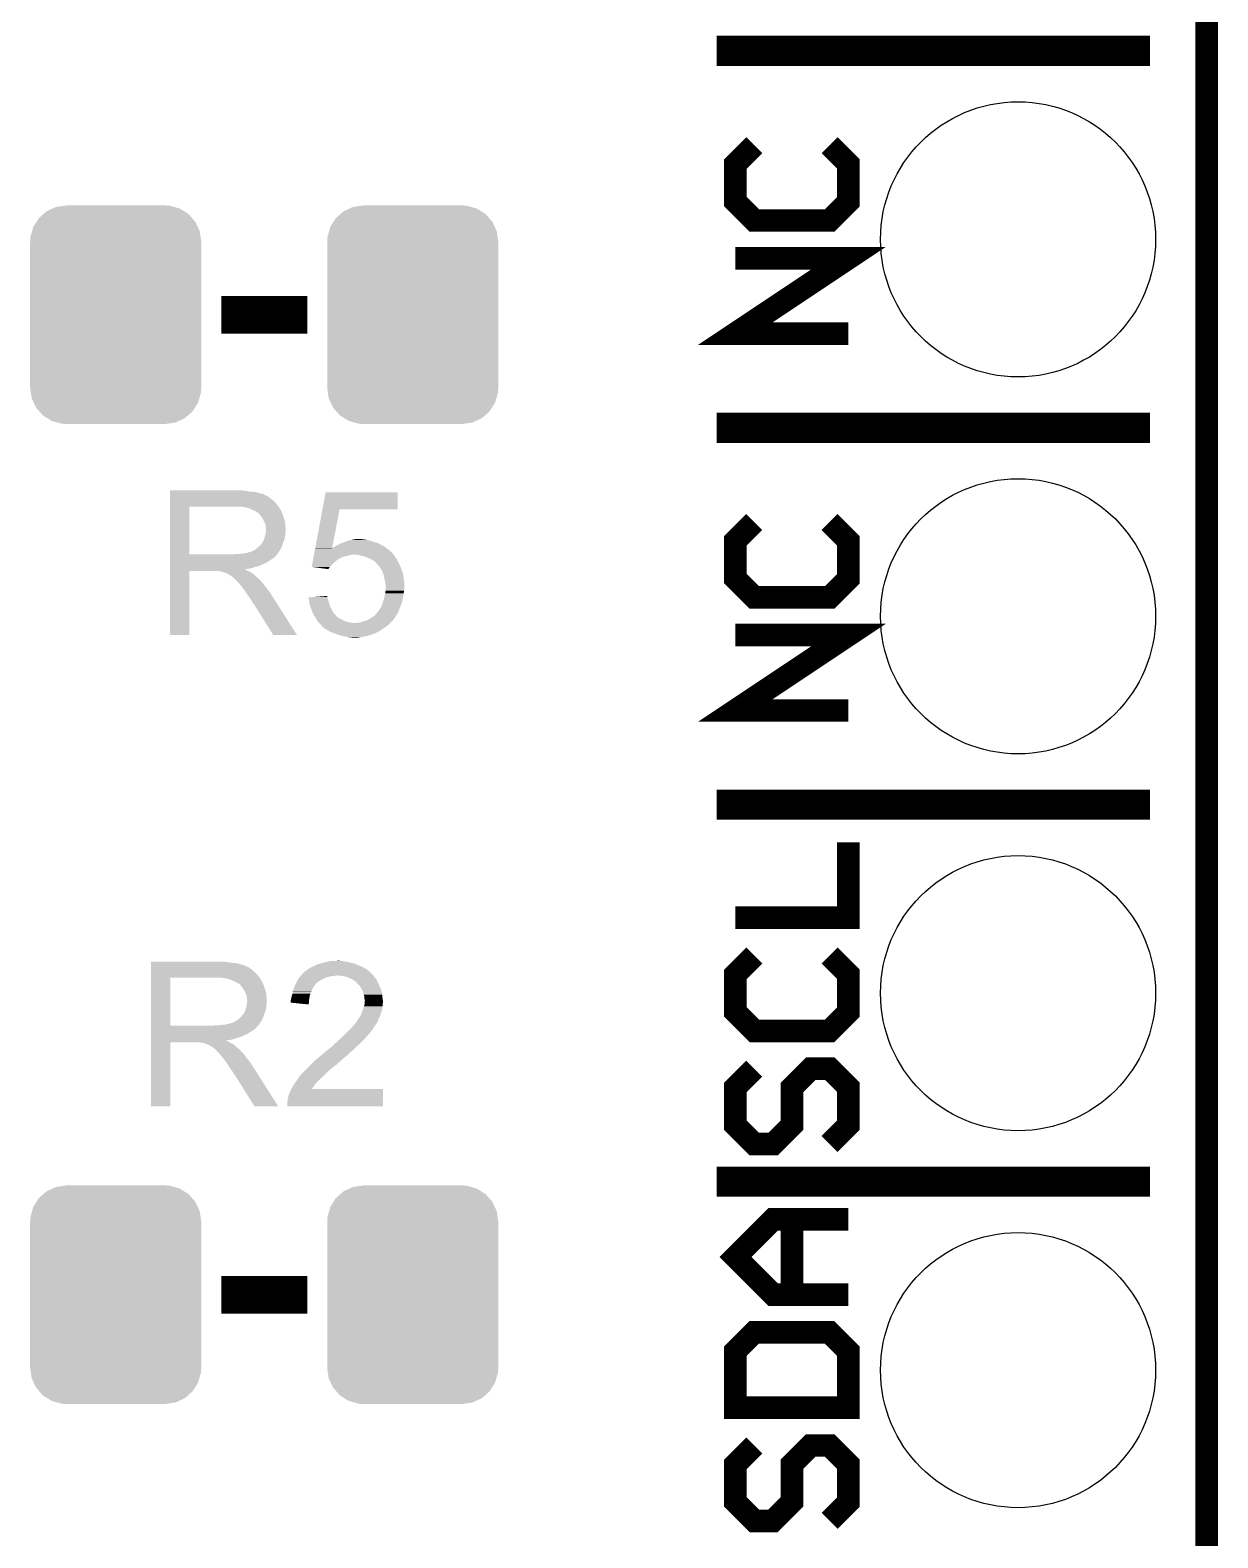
# Model space of a CAD drawing. Extents: x -0.05 to 0.95, y -0.15 to 1.54.
# Drawn here: x 0.6379 to 0.953, y 0.1555 to 0.5555 of the extents above; entities that cross this region are included whole.
import ezdxf

# ---------------------------------------------------------------- set-up
doc = ezdxf.new("R2010")
doc.units = 0
doc.layers.get('0').update_dxf_attribs({"linetype": 'CONTINUOUS'})
for name, color, linetype in [('AIR_QUALITY3_CLICK_V100_GKO', 5, 'CONTINUOUS'), ('AIR_QUALITY3_CLICK_V100_GTO', 14, 'CONTINUOUS'), ('AIR_QUALITY3_CLICK_V100_GTS', 12, 'CONTINUOUS')]:
    doc.layers.add(name, color=color, linetype=linetype)

# ---------------------------------------------------------------- blocks, each defined once
blk = doc.blocks.new('CUSTOM_51')
for points in [[(-0.01834, 0.02744), (-0.01674, 0.02818), (0.01816, 0.02744), (0.01697, 0.02818)], [(-0.01674, 0.02818), (-0.01584, 0.0286), (0.01697, 0.02818), (0.01547, 0.0286)], [(-0.01584, 0.0286), (-0.01362, 0.02892), (0.01547, 0.0286), (0.01431, 0.02892)], [(-0.01362, 0.02892), (-0.0131, 0.029), (0.01431, 0.02892), (0.0131, 0.029)], [(-0.02188, 0.02327), (-0.02103, 0.02464), (0.02178, 0.02327), (0.02114, 0.02464)], [(-0.02103, 0.02464), (-0.02042, 0.02561), (0.02114, 0.02464), (0.02029, 0.02561)], [(-0.02042, 0.02561), (-0.01917, 0.02672), (0.02029, 0.02561), (0.01931, 0.02672)], [(-0.01917, 0.02672), (-0.01834, 0.02744), (0.01931, 0.02672), (0.01816, 0.02744)], [(-0.0227, 0.0194), (-0.02262, 0.02061), (0.0227, 0.0194), (0.02252, 0.02061)], [(-0.02262, 0.02061), (-0.0222, 0.02214), (0.02252, 0.02061), (0.0223, 0.02214)], [(-0.0222, 0.02214), (-0.02188, 0.02327), (0.0223, 0.02214), (0.02178, 0.02327)], [(-0.0227, -0.0194), (-0.0227, 0.0194), (0.0227, -0.0194), (0.0227, 0.0194)], [(-0.02252, -0.02061), (-0.0227, -0.0194), (0.02262, -0.02061), (0.0227, -0.0194)], [(-0.0223, -0.02214), (-0.02252, -0.02061), (0.0222, -0.02214), (0.02262, -0.02061)], [(-0.02178, -0.02327), (-0.0223, -0.02214), (0.02188, -0.02327), (0.0222, -0.02214)], [(-0.02114, -0.02464), (-0.02178, -0.02327), (0.02103, -0.02464), (0.02188, -0.02327)], [(-0.02029, -0.02561), (-0.02114, -0.02464), (0.02042, -0.02561), (0.02103, -0.02464)], [(-0.01931, -0.02672), (-0.02029, -0.02561), (0.01917, -0.02672), (0.02042, -0.02561)], [(-0.01816, -0.02744), (-0.01931, -0.02672), (0.01834, -0.02744), (0.01917, -0.02672)], [(-0.01697, -0.02818), (-0.01816, -0.02744), (0.01674, -0.02818), (0.01834, -0.02744)], [(-0.01547, -0.0286), (-0.01697, -0.02818), (0.01584, -0.0286), (0.01674, -0.02818)], [(-0.01431, -0.02892), (-0.01547, -0.0286), (0.01362, -0.02892), (0.01584, -0.0286)], [(-0.0131, -0.029), (-0.01431, -0.02892), (0.0131, -0.029), (0.01362, -0.02892)]]:
    blk.add_solid(points)
blk = doc.blocks.new('ROUND_29')
blk.add_circle((0, 0), 0.0365)

msp = doc.modelspace()

# ---------------------------------------------------------------- linework, layer by layer
at = {"layer": 'AIR_QUALITY3_CLICK_V100_GKO', "const_width": 0.006}
msp.add_lwpolyline([(0.95, -0.05), (0.95, 1.5366), (0.95, 1.5379)], dxfattribs=at)
at = {"layer": 'AIR_QUALITY3_CLICK_V100_GTO'}
for points, const_width in [([(0.82, 0.55), (0.935, 0.55)], 0.008), ([(0.83, 0.525), (0.825, 0.52), (0.825, 0.51), (0.83, 0.505), (0.85, 0.505), (0.855, 0.51), (0.855, 0.52), (0.85, 0.525)], 0.006), ([(0.855, 0.475), (0.825, 0.475), (0.855, 0.495), (0.825, 0.495)], 0.006), ([(0.6886, 0.48), (0.7114, 0.48)], 0.01), ([(0.82, 0.45), (0.935, 0.45)], 0.008), ([(0.83, 0.425), (0.825, 0.42), (0.825, 0.41), (0.83, 0.405), (0.85, 0.405), (0.855, 0.41), (0.855, 0.42), (0.85, 0.425)], 0.006), ([(0.855, 0.375), (0.825, 0.375), (0.855, 0.395), (0.825, 0.395)], 0.006), ([(0.82, 0.35), (0.935, 0.35)], 0.008), ([(0.825, 0.32), (0.855, 0.32), (0.855, 0.34)], 0.006), ([(0.83, 0.31), (0.825, 0.305), (0.825, 0.295), (0.83, 0.29), (0.85, 0.29), (0.855, 0.295), (0.855, 0.305), (0.85, 0.31)], 0.006), ([(0.83, 0.28), (0.825, 0.275), (0.825, 0.265), (0.83, 0.26), (0.835, 0.26), (0.84, 0.265), (0.84, 0.275), (0.845, 0.28), (0.85, 0.28), (0.855, 0.275), (0.855, 0.265), (0.85, 0.26)], 0.006), ([(0.82, 0.25), (0.935, 0.25)], 0.008), ([(0.855, 0.22), (0.835, 0.22), (0.825, 0.23), (0.835, 0.24), (0.855, 0.24), (0.84, 0.24), (0.84, 0.22)], 0.006), ([(0.6886, 0.22), (0.7114, 0.22)], 0.01), ([(0.825, 0.19), (0.855, 0.19), (0.855, 0.205), (0.85, 0.21), (0.83, 0.21), (0.825, 0.205), (0.825, 0.19)], 0.006), ([(0.83, 0.18), (0.825, 0.175), (0.825, 0.165), (0.83, 0.16), (0.835, 0.16), (0.84, 0.165), (0.84, 0.175), (0.845, 0.18), (0.85, 0.18), (0.855, 0.175), (0.855, 0.165), (0.85, 0.16)], 0.006)]:
    msp.add_lwpolyline(points, dxfattribs=dict(at, const_width=const_width))
for points in [[(0.675, 0.4333), (0.675, 0.4334), (0.6949, 0.4333), (0.6938, 0.4334)], [(0.675, 0.4331), (0.675, 0.4333), (0.6961, 0.4331), (0.6949, 0.4333)], [(0.675, 0.433), (0.675, 0.4331), (0.6975, 0.433), (0.6961, 0.4331)], [(0.675, 0.4327), (0.675, 0.433), (0.6987, 0.4327), (0.6975, 0.433)], [(0.675, 0.4325), (0.675, 0.4327), (0.6993, 0.4325), (0.6987, 0.4327)], [(0.675, 0.4324), (0.675, 0.4325), (0.6998, 0.4324), (0.6993, 0.4325)], [(0.675, 0.4323), (0.675, 0.4324), (0.6999, 0.4323), (0.6999, 0.4324)], [(0.675, 0.4324), (0.675, 0.4324), (0.6999, 0.4324), (0.6998, 0.4324)], [(0.675, 0.4321), (0.675, 0.4323), (0.7003, 0.4321), (0.6999, 0.4323)], [(0.675, 0.4319), (0.675, 0.4321), (0.7008, 0.4319), (0.7003, 0.4321)], [(0.71546, 0.4284), (0.7163, 0.4329), (0.7354, 0.4284), (0.7354, 0.4329)], [(0.7163, 0.4329), (0.7163, 0.4329), (0.7354, 0.4329), (0.7163, 0.4329)], [(0.675, 0.4315), (0.675, 0.4319), (0.7014, 0.4315), (0.7008, 0.4319)], [(0.675, 0.431), (0.675, 0.4315), (0.702, 0.431), (0.7014, 0.4315)], [(0.675, 0.4304), (0.675, 0.431), (0.7028, 0.4304), (0.702, 0.431)], [(0.675, 0.4296), (0.675, 0.4304), (0.7034, 0.4296), (0.7028, 0.4304)], [(0.675, 0.4291), (0.675, 0.4296), (0.70379, 0.4291), (0.7034, 0.4296)], [(0.675, 0.4164), (0.675, 0.4291), (0.6801, 0.4164), (0.6801, 0.4291)], [(0.675, 0.4291), (0.675, 0.4291), (0.6801, 0.4291), (0.6922, 0.4291)], [(0.695, 0.4289), (0.6937, 0.4291), (0.70394, 0.4289), (0.70379, 0.4291)], [(0.69573, 0.4287), (0.695, 0.4289), (0.7041, 0.4287), (0.70394, 0.4289)], [(0.6961, 0.4286), (0.69573, 0.4287), (0.7041, 0.4286), (0.7041, 0.4287)], [(0.6969, 0.4282), (0.6961, 0.4286), (0.7044, 0.4282), (0.7041, 0.4286)], [(0.6976, 0.4279), (0.6969, 0.4282), (0.70452, 0.4279), (0.7044, 0.4282)], [(0.71353, 0.4181), (0.71546, 0.4284), (0.71802, 0.4181), (0.72, 0.4284)], [(0.71546, 0.4284), (0.71546, 0.4284), (0.72, 0.4284), (0.7354, 0.4284)], [(0.69793, 0.4277), (0.6976, 0.4279), (0.7046, 0.4277), (0.70452, 0.4279)], [(0.6981, 0.4276), (0.69793, 0.4277), (0.70464, 0.4276), (0.7046, 0.4277)], [(0.6984, 0.4274), (0.6981, 0.4276), (0.70473, 0.4274), (0.70464, 0.4276)], [(0.6988, 0.427), (0.6985, 0.4274), (0.7049, 0.427), (0.70473, 0.4274)], [(0.6991, 0.4266), (0.6988, 0.427), (0.70503, 0.4266), (0.7049, 0.427)], [(0.69946, 0.4261), (0.6991, 0.4266), (0.7052, 0.4261), (0.70503, 0.4266)], [(0.6996, 0.4259), (0.69946, 0.4261), (0.70526, 0.4259), (0.7052, 0.4261)], [(0.7, 0.4251), (0.6996, 0.4259), (0.7055, 0.4251), (0.70526, 0.4259)], [(0.7003, 0.4245), (0.7, 0.4251), (0.70556, 0.4245), (0.7055, 0.4251)], [(0.70036, 0.4241), (0.7003, 0.4245), (0.7056, 0.4241), (0.70556, 0.4245)], [(0.7004, 0.4238), (0.70036, 0.4241), (0.70562, 0.4238), (0.7056, 0.4241)], [(0.6998, 0.42), (0.7, 0.4205), (0.70522, 0.42), (0.7054, 0.4205)], [(0.7, 0.4205), (0.7001, 0.421), (0.7054, 0.4205), (0.7055, 0.421)], [(0.7001, 0.421), (0.7003, 0.4215), (0.7055, 0.421), (0.7056, 0.4215)], [(0.7003, 0.4215), (0.70041, 0.4223), (0.7056, 0.4215), (0.7056, 0.4223)], [(0.7004, 0.4233), (0.7004, 0.4238), (0.70567, 0.4233), (0.70562, 0.4238)], [(0.7005, 0.423), (0.7004, 0.4233), (0.70569, 0.423), (0.70567, 0.4233)], [(0.70041, 0.4223), (0.70044, 0.4225), (0.7056, 0.4223), (0.7057, 0.4225)], [(0.70044, 0.4225), (0.7005, 0.4229), (0.7057, 0.4225), (0.7057, 0.4229)], [(0.7005, 0.4229), (0.7005, 0.423), (0.7057, 0.4229), (0.70569, 0.423)], [(0.7222, 0.42), (0.7225, 0.4201), (0.7282, 0.42), (0.7279, 0.4201)], [(0.7225, 0.4201), (0.72293, 0.4202), (0.7279, 0.4201), (0.7276, 0.4202)], [(0.72293, 0.4202), (0.72337, 0.4203), (0.7276, 0.4202), (0.727, 0.4203)], [(0.72337, 0.4203), (0.7238, 0.4204), (0.727, 0.4203), (0.7265, 0.4204)], [(0.7238, 0.4204), (0.7245, 0.4205), (0.7261, 0.4204), (0.7257, 0.4205)], [(0.675, 0.416), (0.675, 0.4164), (0.703, 0.416), (0.7034, 0.4164)], [(0.675, 0.4164), (0.675, 0.4164), (0.6915, 0.4164), (0.6801, 0.4164)], [(0.6915, 0.4164), (0.6922, 0.4165), (0.7034, 0.4164), (0.7035, 0.4165)], [(0.693, 0.4165), (0.6948, 0.4167), (0.7035, 0.4165), (0.70363, 0.4167)], [(0.6948, 0.4167), (0.6964, 0.4171), (0.70363, 0.4167), (0.7039, 0.4171)], [(0.6965, 0.4171), (0.6968, 0.4173), (0.7039, 0.4171), (0.70402, 0.4173)], [(0.6968, 0.4173), (0.6971, 0.4174), (0.70402, 0.4173), (0.70408, 0.4174)], [(0.6971, 0.4174), (0.6975, 0.4176), (0.70408, 0.4174), (0.70419, 0.4176)], [(0.6975, 0.4176), (0.69837, 0.4183), (0.70419, 0.4176), (0.7046, 0.4183)], [(0.69837, 0.4183), (0.6985, 0.4184), (0.7046, 0.4183), (0.70464, 0.4184)], [(0.6985, 0.4184), (0.699, 0.4189), (0.70464, 0.4184), (0.70482, 0.4189)], [(0.699, 0.4189), (0.6994, 0.4194), (0.70482, 0.4189), (0.705, 0.4194)], [(0.6994, 0.4194), (0.6995, 0.4195), (0.705, 0.4194), (0.70504, 0.4195)], [(0.6995, 0.4195), (0.6996, 0.4197), (0.70504, 0.4195), (0.70511, 0.4197)], [(0.6996, 0.4197), (0.6998, 0.42), (0.70511, 0.4197), (0.70522, 0.42)], [(0.71314, 0.416), (0.71318, 0.4162), (0.722, 0.416), (0.7226, 0.4162)], [(0.71318, 0.4162), (0.7132, 0.4163), (0.7226, 0.4162), (0.7232, 0.4163)], [(0.7132, 0.4163), (0.71322, 0.4164), (0.73438, 0.4163), (0.7343, 0.4164)], [(0.71322, 0.4164), (0.71344, 0.4176), (0.7343, 0.4164), (0.7331, 0.4176)], [(0.71344, 0.4176), (0.71352, 0.41801), (0.7331, 0.4176), (0.73253, 0.41801)], [(0.71352, 0.41801), (0.71353, 0.4181), (0.718, 0.41801), (0.718, 0.4181)], [(0.71353, 0.4181), (0.71353, 0.4181), (0.71806, 0.4181), (0.7181, 0.4181)], [(0.718, 0.41801), (0.71802, 0.4181), (0.73253, 0.41801), (0.7324, 0.4181)], [(0.71802, 0.4181), (0.718, 0.4181), (0.71802, 0.4181), (0.71806, 0.4181)], [(0.7181, 0.4181), (0.7183, 0.4183), (0.7324, 0.4181), (0.73212, 0.4183)], [(0.7183, 0.4183), (0.7186, 0.4184), (0.73212, 0.4183), (0.73198, 0.4184)], [(0.7186, 0.4184), (0.7189, 0.4186), (0.73198, 0.4184), (0.7317, 0.4186)], [(0.7189, 0.4186), (0.7193, 0.4188), (0.7317, 0.4186), (0.7313, 0.4188)], [(0.7193, 0.4188), (0.71966, 0.419), (0.7313, 0.4188), (0.7309, 0.419)], [(0.71966, 0.419), (0.7202, 0.4193), (0.7309, 0.419), (0.73038, 0.4193)], [(0.7202, 0.4193), (0.72047, 0.4194), (0.73038, 0.4193), (0.7302, 0.4194)], [(0.72047, 0.4194), (0.72103, 0.4196), (0.7302, 0.4194), (0.7295, 0.4196)], [(0.72103, 0.4196), (0.7213, 0.4197), (0.7295, 0.4196), (0.72918, 0.4197)], [(0.7213, 0.4197), (0.7222, 0.42), (0.72918, 0.4197), (0.7282, 0.42)], [(0.7253, 0.4162), (0.7247, 0.4163), (0.73445, 0.4162), (0.73438, 0.4163)], [(0.7261, 0.416), (0.7253, 0.4162), (0.7346, 0.416), (0.73445, 0.4162)], [(0.675, 0.4159), (0.675, 0.416), (0.703, 0.4159), (0.703, 0.416)], [(0.675, 0.4157), (0.675, 0.4159), (0.7028, 0.4157), (0.7029, 0.4159)], [(0.675, 0.4159), (0.675, 0.4159), (0.7029, 0.4159), (0.703, 0.4159)], [(0.675, 0.4155), (0.675, 0.4157), (0.7025, 0.4155), (0.7028, 0.4157)], [(0.675, 0.4153), (0.675, 0.4155), (0.7023, 0.4153), (0.7025, 0.4155)], [(0.675, 0.4151), (0.675, 0.4153), (0.7019, 0.4151), (0.7023, 0.4153)], [(0.675, 0.4148), (0.675, 0.4151), (0.7015, 0.4148), (0.7019, 0.4151)], [(0.675, 0.4142), (0.675, 0.4148), (0.7005, 0.4142), (0.7015, 0.4148)], [(0.675, 0.4139), (0.675, 0.4142), (0.6999, 0.4139), (0.7005, 0.4142)], [(0.675, 0.4133), (0.675, 0.4139), (0.6985, 0.4133), (0.6999, 0.4139)], [(0.675, 0.4131), (0.675, 0.4133), (0.6976, 0.4131), (0.6985, 0.4133)], [(0.675, 0.4128), (0.675, 0.4131), (0.6968, 0.4128), (0.6976, 0.4131)], [(0.675, 0.4126), (0.675, 0.4128), (0.6959, 0.4126), (0.6968, 0.4128)], [(0.675, 0.4125), (0.675, 0.4126), (0.6949, 0.4125), (0.6959, 0.4126)], [(0.675, 0.4124), (0.675, 0.4125), (0.695, 0.4124), (0.6949, 0.4125)], [(0.675, 0.4123), (0.675, 0.4124), (0.6952, 0.4123), (0.695, 0.4124)], [(0.675, 0.4121), (0.675, 0.4123), (0.6955, 0.4121), (0.6952, 0.4123)], [(0.675, 0.412), (0.675, 0.4121), (0.69575, 0.412), (0.6955, 0.4121)], [(0.7126, 0.4131), (0.71269, 0.4136), (0.7174, 0.4131), (0.7179, 0.4136)], [(0.717, 0.4125), (0.71261, 0.4131), (0.717, 0.4125), (0.7174, 0.4131)], [(0.71269, 0.4136), (0.71279, 0.4141), (0.7179, 0.4136), (0.7183, 0.4141)], [(0.71279, 0.4141), (0.71286, 0.4145), (0.7183, 0.4141), (0.7188, 0.4145)], [(0.71286, 0.4145), (0.71297, 0.4151), (0.7188, 0.4145), (0.7196, 0.4151)], [(0.71297, 0.4151), (0.71299, 0.4152), (0.7196, 0.4151), (0.7198, 0.4152)], [(0.71299, 0.4152), (0.71301, 0.4153), (0.7198, 0.4152), (0.7198, 0.4153)], [(0.71301, 0.4153), (0.71307, 0.4156), (0.7198, 0.4153), (0.7206, 0.4156)], [(0.71307, 0.4156), (0.71312, 0.4159), (0.7206, 0.4156), (0.7213, 0.4159)], [(0.71312, 0.4159), (0.71314, 0.416), (0.7213, 0.4159), (0.722, 0.416)], [(0.7265, 0.4159), (0.7261, 0.416), (0.73465, 0.4159), (0.7346, 0.416)], [(0.72725, 0.4156), (0.7265, 0.4159), (0.7348, 0.4156), (0.73465, 0.4159)], [(0.7275, 0.4155), (0.72725, 0.4156), (0.73488, 0.4155), (0.7348, 0.4156)], [(0.7284, 0.4151), (0.7275, 0.4155), (0.7352, 0.4151), (0.73488, 0.4155)], [(0.7291, 0.4147), (0.7284, 0.4151), (0.7354, 0.4147), (0.7352, 0.4151)], [(0.7296, 0.4143), (0.7291, 0.4147), (0.7356, 0.4143), (0.7354, 0.4147)], [(0.7298, 0.414), (0.7296, 0.4143), (0.73575, 0.414), (0.7356, 0.4143)], [(0.7299, 0.4139), (0.7299, 0.414), (0.7358, 0.4139), (0.73575, 0.414)], [(0.73043, 0.4133), (0.7299, 0.4139), (0.7361, 0.4133), (0.7358, 0.4139)], [(0.7307, 0.413), (0.73043, 0.4133), (0.73621, 0.413), (0.7361, 0.4133)], [(0.7313, 0.412), (0.7307, 0.413), (0.73659, 0.412), (0.73621, 0.413)], [(0.73141, 0.4117), (0.7313, 0.412), (0.7367, 0.4117), (0.73659, 0.412)], [(0.675, 0.395), (0.675, 0.412), (0.6801, 0.395), (0.6801, 0.412)], [(0.675, 0.412), (0.675, 0.412), (0.6801, 0.412), (0.6877, 0.412)], [(0.6881, 0.4119), (0.6877, 0.412), (0.696, 0.4119), (0.69575, 0.412)], [(0.6887, 0.4118), (0.6886, 0.4119), (0.69617, 0.4118), (0.696, 0.4119)], [(0.69, 0.4114), (0.6888, 0.4118), (0.69683, 0.4114), (0.69617, 0.4118)], [(0.6902, 0.4113), (0.69, 0.4114), (0.697, 0.4113), (0.69683, 0.4114)], [(0.6904, 0.4112), (0.6902, 0.4113), (0.69712, 0.4112), (0.697, 0.4113)], [(0.6907, 0.411), (0.6904, 0.4112), (0.69737, 0.411), (0.69712, 0.4112)], [(0.6909, 0.4109), (0.6907, 0.411), (0.6975, 0.4109), (0.69737, 0.411)], [(0.6911, 0.4108), (0.691, 0.4109), (0.6976, 0.4108), (0.6975, 0.4109)], [(0.6915, 0.4105), (0.6911, 0.4108), (0.6979, 0.4105), (0.6976, 0.4108)], [(0.69163, 0.4104), (0.6915, 0.4105), (0.698, 0.4104), (0.6979, 0.4105)], [(0.69188, 0.4102), (0.69163, 0.4104), (0.6983, 0.4102), (0.698, 0.4104)], [(0.692, 0.4101), (0.69188, 0.4102), (0.6984, 0.4101), (0.6983, 0.4102)], [(0.6929, 0.4092), (0.692, 0.4101), (0.6993, 0.4092), (0.6984, 0.4101)], [(0.6932, 0.4089), (0.6929, 0.4092), (0.69952, 0.4089), (0.6993, 0.4092)], [(0.6935, 0.4085), (0.6932, 0.4089), (0.69983, 0.4085), (0.69952, 0.4089)], [(0.69355, 0.4084), (0.6935, 0.4085), (0.6999, 0.4084), (0.69983, 0.4085)], [(0.6936, 0.4083), (0.69355, 0.4084), (0.69998, 0.4083), (0.6999, 0.4084)], [(0.6943, 0.4075), (0.6937, 0.4083), (0.7006, 0.4075), (0.69998, 0.4083)], [(0.7317, 0.4109), (0.73141, 0.4117), (0.7369, 0.4109), (0.7367, 0.4117)], [(0.7319, 0.4099), (0.7317, 0.4109), (0.737, 0.4099), (0.7369, 0.4109)], [(0.7321, 0.409), (0.7319, 0.4099), (0.7372, 0.409), (0.737, 0.4099)], [(0.7322, 0.4086), (0.7321, 0.409), (0.7372, 0.4086), (0.7372, 0.409)], [(0.7322, 0.4071), (0.7322, 0.4086), (0.7372, 0.4071), (0.7372, 0.4086)], [(0.6949, 0.4067), (0.6943, 0.4075), (0.70124, 0.4067), (0.7006, 0.4075)], [(0.69503, 0.4065), (0.6949, 0.4067), (0.7014, 0.4065), (0.70124, 0.4067)], [(0.69577, 0.4054), (0.69503, 0.4065), (0.7021, 0.4054), (0.7014, 0.4065)], [(0.6961, 0.4049), (0.69577, 0.4054), (0.70242, 0.4049), (0.7021, 0.4054)], [(0.6966, 0.4042), (0.6961, 0.4049), (0.70286, 0.4042), (0.70242, 0.4049)], [(0.697, 0.4035), (0.6966, 0.4042), (0.70331, 0.4035), (0.70286, 0.4042)], [(0.7117, 0.405), (0.71296, 0.4051), (0.71673, 0.405), (0.7167, 0.4051)], [(0.7119, 0.4042), (0.7117, 0.405), (0.717, 0.4042), (0.71673, 0.405)], [(0.71199, 0.4034), (0.7119, 0.4042), (0.7172, 0.4034), (0.717, 0.4042)], [(0.71296, 0.4051), (0.7167, 0.4054), (0.7167, 0.4051), (0.7167, 0.4054)], [(0.7314, 0.4035), (0.7318, 0.4047), (0.7365, 0.4035), (0.73676, 0.4047)], [(0.7318, 0.4047), (0.73184, 0.4049), (0.73676, 0.4047), (0.7368, 0.4049)], [(0.73184, 0.4049), (0.73197, 0.4055), (0.7368, 0.4049), (0.7369, 0.4055)], [(0.73197, 0.4055), (0.7321, 0.4061), (0.7369, 0.4055), (0.73699, 0.4061)], [(0.7321, 0.4061), (0.73211, 0.4062), (0.73699, 0.4061), (0.737, 0.4062)], [(0.73211, 0.4062), (0.73219, 0.4067), (0.737, 0.4062), (0.7371, 0.4067)], [(0.73219, 0.4067), (0.7322, 0.4068), (0.7371, 0.4067), (0.73713, 0.4068)], [(0.7322, 0.4068), (0.7322, 0.4071), (0.73713, 0.4068), (0.7372, 0.4071)], [(0.6971, 0.4033), (0.697, 0.4035), (0.70343, 0.4033), (0.70331, 0.4035)], [(0.6973, 0.4032), (0.6971, 0.4033), (0.7035, 0.4032), (0.70343, 0.4033)], [(0.6974, 0.403), (0.6973, 0.4032), (0.70362, 0.403), (0.7035, 0.4032)], [(0.7024, 0.395), (0.6974, 0.403), (0.7087, 0.395), (0.70362, 0.403)], [(0.712, 0.4033), (0.71199, 0.4034), (0.71723, 0.4033), (0.7172, 0.4034)], [(0.71227, 0.4025), (0.712, 0.4033), (0.7175, 0.4025), (0.71723, 0.4033)], [(0.7125, 0.4018), (0.71227, 0.4025), (0.71789, 0.4018), (0.7175, 0.4025)], [(0.71259, 0.4016), (0.7125, 0.4018), (0.718, 0.4016), (0.71789, 0.4018)], [(0.71293, 0.4008), (0.71259, 0.4016), (0.7185, 0.4008), (0.718, 0.4016)], [(0.7131, 0.4004), (0.71293, 0.4008), (0.71885, 0.4004), (0.7185, 0.4008)], [(0.71337, 0.4), (0.7131, 0.4004), (0.7192, 0.4), (0.71885, 0.4004)], [(0.7289, 0.3999), (0.7294, 0.4003), (0.73482, 0.3999), (0.73508, 0.4003)], [(0.7294, 0.4003), (0.72956, 0.4005), (0.73508, 0.4003), (0.7352, 0.4005)], [(0.72956, 0.4005), (0.7298, 0.4008), (0.7352, 0.4005), (0.73537, 0.4008)], [(0.7299, 0.4009), (0.7302, 0.4012), (0.73543, 0.4009), (0.7356, 0.4012)], [(0.7299, 0.4008), (0.7299, 0.4009), (0.73537, 0.4008), (0.73543, 0.4009)], [(0.7302, 0.4012), (0.7306, 0.4018), (0.7356, 0.4012), (0.73582, 0.4018)], [(0.7306, 0.4018), (0.73072, 0.402), (0.73582, 0.4018), (0.7359, 0.402)], [(0.73072, 0.402), (0.7311, 0.4026), (0.7359, 0.402), (0.73614, 0.4026)], [(0.7311, 0.4026), (0.7314, 0.4035), (0.73614, 0.4026), (0.7365, 0.4035)], [(0.7135, 0.3998), (0.71337, 0.4), (0.7194, 0.3998), (0.7192, 0.4)], [(0.71356, 0.3997), (0.7135, 0.3998), (0.7195, 0.3997), (0.7194, 0.3998)], [(0.71374, 0.3994), (0.71356, 0.3997), (0.72, 0.3994), (0.7195, 0.3997)], [(0.7141, 0.3988), (0.71374, 0.3994), (0.7212, 0.3988), (0.72, 0.3994)], [(0.71433, 0.3985), (0.7141, 0.3988), (0.7221, 0.3985), (0.7212, 0.3988)], [(0.7144, 0.3984), (0.71433, 0.3985), (0.72255, 0.3984), (0.7221, 0.3985)], [(0.7145, 0.3983), (0.7144, 0.3984), (0.723, 0.3983), (0.72255, 0.3984)], [(0.7146, 0.3982), (0.7145, 0.3983), (0.7241, 0.3982), (0.723, 0.3983)], [(0.7152, 0.3976), (0.7146, 0.3982), (0.7328, 0.3976), (0.7334, 0.3982)], [(0.71523, 0.3975), (0.7152, 0.3976), (0.7327, 0.3975), (0.7328, 0.3976)], [(0.7153, 0.3973), (0.71523, 0.3975), (0.7324, 0.3973), (0.7327, 0.3975)], [(0.7155, 0.3972), (0.7154, 0.3973), (0.73225, 0.3972), (0.7324, 0.3973)], [(0.7161, 0.3967), (0.7155, 0.3972), (0.7315, 0.3967), (0.73225, 0.3972)], [(0.71698, 0.3962), (0.7161, 0.3967), (0.7308, 0.3962), (0.7315, 0.3967)], [(0.7175, 0.3959), (0.71698, 0.3962), (0.73028, 0.3959), (0.7308, 0.3962)], [(0.7244, 0.3982), (0.7246, 0.3983), (0.7334, 0.3982), (0.7335, 0.3983)], [(0.7253, 0.3983), (0.7261, 0.3986), (0.7335, 0.3983), (0.7338, 0.3986)], [(0.7261, 0.3986), (0.727, 0.3988), (0.7338, 0.3986), (0.734, 0.3988)], [(0.727, 0.3988), (0.72736, 0.399), (0.734, 0.3988), (0.7342, 0.399)], [(0.72736, 0.399), (0.7279, 0.3993), (0.7342, 0.399), (0.73441, 0.3993)], [(0.7279, 0.3993), (0.72857, 0.3997), (0.73441, 0.3993), (0.7347, 0.3997)], [(0.72857, 0.3997), (0.7289, 0.3999), (0.7347, 0.3997), (0.73482, 0.3999)], [(0.7087, 0.395), (0.7087, 0.395), (0.7087, 0.395), (0.7024, 0.395)], [(0.71773, 0.3958), (0.7175, 0.3959), (0.7301, 0.3958), (0.73028, 0.3959)], [(0.7182, 0.3956), (0.71773, 0.3958), (0.72965, 0.3956), (0.7301, 0.3958)], [(0.71876, 0.3954), (0.7182, 0.3956), (0.7292, 0.3954), (0.72965, 0.3956)], [(0.7196, 0.3951), (0.71876, 0.3954), (0.7283, 0.3951), (0.7292, 0.3954)], [(0.72065, 0.3948), (0.7196, 0.3951), (0.7274, 0.3948), (0.7283, 0.3951)], [(0.721, 0.3947), (0.72065, 0.3948), (0.72685, 0.3947), (0.7274, 0.3948)], [(0.7222, 0.3945), (0.721, 0.3947), (0.72575, 0.3945), (0.72685, 0.3947)], [(0.7227, 0.3944), (0.7222, 0.3945), (0.7252, 0.3944), (0.72575, 0.3945)], [(0.7236, 0.3943), (0.7232, 0.3944), (0.7241, 0.3943), (0.7252, 0.3944)], [(0.67, 0.3083), (0.67, 0.3084), (0.6899, 0.3083), (0.6888, 0.3084)], [(0.67, 0.3081), (0.67, 0.3083), (0.6911, 0.3081), (0.6899, 0.3083)], [(0.67, 0.308), (0.67, 0.3081), (0.6925, 0.308), (0.6911, 0.3081)], [(0.715, 0.3079), (0.7162, 0.3082), (0.72373, 0.3079), (0.7226, 0.3082)], [(0.7162, 0.3082), (0.7166, 0.3083), (0.7226, 0.3082), (0.722, 0.3083)], [(0.7166, 0.3083), (0.7175, 0.3085), (0.722, 0.3083), (0.7208, 0.3085)], [(0.7185, 0.3085), (0.7195, 0.3086), (0.7204, 0.3085), (0.72, 0.3086)], [(0.67, 0.3077), (0.67, 0.308), (0.6937, 0.3077), (0.6925, 0.308)], [(0.67, 0.3075), (0.67, 0.3077), (0.6943, 0.3075), (0.6937, 0.3077)], [(0.67, 0.3074), (0.67, 0.3075), (0.6948, 0.3074), (0.6943, 0.3075)], [(0.67, 0.3073), (0.67, 0.3074), (0.6949, 0.3073), (0.6949, 0.3074)], [(0.67, 0.3074), (0.67, 0.3074), (0.6949, 0.3074), (0.6948, 0.3074)], [(0.67, 0.3071), (0.67, 0.3073), (0.6953, 0.3071), (0.6949, 0.3073)], [(0.67, 0.3069), (0.67, 0.3071), (0.6958, 0.3069), (0.6953, 0.3071)], [(0.67, 0.3065), (0.67, 0.3069), (0.6964, 0.3065), (0.6958, 0.3069)], [(0.67, 0.306), (0.67, 0.3065), (0.697, 0.306), (0.6964, 0.3065)], [(0.67, 0.3054), (0.67, 0.306), (0.6977, 0.3054), (0.697, 0.306)], [(0.67, 0.3046), (0.67, 0.3054), (0.6984, 0.3046), (0.6977, 0.3054)], [(0.67, 0.3041), (0.67, 0.3046), (0.69879, 0.3041), (0.6984, 0.3046)], [(0.67, 0.2914), (0.67, 0.3041), (0.6751, 0.2914), (0.6751, 0.3041)], [(0.67, 0.3041), (0.67, 0.3041), (0.6751, 0.3041), (0.6872, 0.3041)], [(0.69, 0.3039), (0.6887, 0.3041), (0.69894, 0.3039), (0.69879, 0.3041)], [(0.7091, 0.3039), (0.70935, 0.3042), (0.71582, 0.3039), (0.7165, 0.3042)], [(0.70935, 0.3042), (0.70968, 0.3046), (0.7165, 0.3042), (0.7181, 0.3046)], [(0.70968, 0.3046), (0.70977, 0.3047), (0.7188, 0.3046), (0.719, 0.3047)], [(0.70977, 0.3047), (0.7101, 0.3051), (0.7289, 0.3047), (0.7285, 0.3051)], [(0.70977, 0.3047), (0.70977, 0.3047), (0.719, 0.3047), (0.7193, 0.3047)], [(0.7101, 0.3051), (0.7104, 0.3054), (0.7285, 0.3051), (0.7284, 0.3054)], [(0.7104, 0.3054), (0.7105, 0.3055), (0.7283, 0.3054), (0.7282, 0.3055)], [(0.7104, 0.3054), (0.7104, 0.3054), (0.7284, 0.3054), (0.7283, 0.3054)], [(0.7105, 0.3055), (0.711, 0.306), (0.7282, 0.3055), (0.7276, 0.306)], [(0.711, 0.306), (0.7113, 0.3061), (0.7276, 0.306), (0.72746, 0.3061)], [(0.7113, 0.3061), (0.7116, 0.3064), (0.72746, 0.3061), (0.72704, 0.3064)], [(0.7116, 0.3064), (0.7118, 0.3065), (0.72704, 0.3064), (0.7269, 0.3065)], [(0.7118, 0.3065), (0.712, 0.3066), (0.7269, 0.3065), (0.72673, 0.3066)], [(0.712, 0.3066), (0.7125, 0.3069), (0.72673, 0.3066), (0.7262, 0.3069)], [(0.7125, 0.3069), (0.713, 0.3071), (0.7262, 0.3069), (0.72573, 0.3071)], [(0.713, 0.3071), (0.7136, 0.3074), (0.72573, 0.3071), (0.72503, 0.3074)], [(0.7136, 0.3074), (0.7143, 0.3077), (0.72503, 0.3074), (0.72433, 0.3077)], [(0.7143, 0.3077), (0.71465, 0.3078), (0.72433, 0.3077), (0.7241, 0.3078)], [(0.71465, 0.3078), (0.715, 0.3079), (0.7241, 0.3078), (0.72373, 0.3079)], [(0.7205, 0.3046), (0.7193, 0.3047), (0.729, 0.3046), (0.7289, 0.3047)], [(0.7216, 0.3044), (0.7205, 0.3046), (0.72915, 0.3044), (0.729, 0.3046)], [(0.72213, 0.3042), (0.7216, 0.3044), (0.7293, 0.3042), (0.72915, 0.3044)], [(0.7224, 0.3041), (0.72213, 0.3042), (0.7294, 0.3041), (0.7293, 0.3042)], [(0.7228, 0.3039), (0.7224, 0.3041), (0.7296, 0.3039), (0.7294, 0.3041)], [(0.69073, 0.3037), (0.69, 0.3039), (0.6991, 0.3037), (0.69894, 0.3039)], [(0.6911, 0.3036), (0.69073, 0.3037), (0.6991, 0.3036), (0.6991, 0.3037)], [(0.6919, 0.3032), (0.6911, 0.3036), (0.6994, 0.3032), (0.6991, 0.3036)], [(0.6926, 0.3029), (0.6919, 0.3032), (0.69952, 0.3029), (0.6994, 0.3032)], [(0.69293, 0.3027), (0.6926, 0.3029), (0.6996, 0.3027), (0.69952, 0.3029)], [(0.6931, 0.3026), (0.69293, 0.3027), (0.69964, 0.3026), (0.6996, 0.3027)], [(0.6934, 0.3024), (0.6931, 0.3026), (0.69973, 0.3024), (0.69964, 0.3026)], [(0.6938, 0.302), (0.6935, 0.3024), (0.6999, 0.302), (0.69973, 0.3024)], [(0.6941, 0.3016), (0.6938, 0.302), (0.70003, 0.3016), (0.6999, 0.302)], [(0.69446, 0.3011), (0.6941, 0.3016), (0.7002, 0.3011), (0.70003, 0.3016)], [(0.6946, 0.3009), (0.69446, 0.3011), (0.70026, 0.3009), (0.7002, 0.3011)], [(0.695, 0.3001), (0.6946, 0.3009), (0.7005, 0.3001), (0.70026, 0.3009)], [(0.6953, 0.2995), (0.695, 0.3001), (0.70056, 0.2995), (0.7005, 0.3001)], [(0.7075, 0.2999), (0.70758, 0.3004), (0.7123, 0.2999), (0.7125, 0.3004)], [(0.70758, 0.3004), (0.7076, 0.3005), (0.7125, 0.3004), (0.71254, 0.3005)], [(0.7076, 0.3005), (0.70781, 0.3011), (0.71254, 0.3005), (0.7128, 0.3011)], [(0.70781, 0.3011), (0.70806, 0.3018), (0.7128, 0.3011), (0.7132, 0.3018)], [(0.70806, 0.3018), (0.7081, 0.3019), (0.7132, 0.3018), (0.71327, 0.3019)], [(0.7081, 0.3019), (0.70824, 0.3022), (0.71327, 0.3019), (0.7135, 0.3022)], [(0.70824, 0.3022), (0.70838, 0.3025), (0.7135, 0.3022), (0.7137, 0.3025)], [(0.70838, 0.3025), (0.70842, 0.3026), (0.7137, 0.3025), (0.7138, 0.3026)], [(0.70842, 0.3026), (0.7087, 0.3032), (0.7138, 0.3026), (0.71457, 0.3032)], [(0.7087, 0.3032), (0.70876, 0.3033), (0.71457, 0.3032), (0.7147, 0.3033)], [(0.70876, 0.3033), (0.70904, 0.3038), (0.7147, 0.3033), (0.7156, 0.3038)], [(0.70904, 0.3038), (0.7091, 0.3039), (0.7156, 0.3038), (0.71582, 0.3039)], [(0.7238, 0.3034), (0.7228, 0.3039), (0.7299, 0.3034), (0.7296, 0.3039)], [(0.7242, 0.3031), (0.7238, 0.3034), (0.73004, 0.3031), (0.7299, 0.3034)], [(0.7245, 0.3029), (0.7242, 0.3031), (0.73013, 0.3029), (0.73004, 0.3031)], [(0.7246, 0.3027), (0.7245, 0.3029), (0.73022, 0.3027), (0.73013, 0.3029)], [(0.725, 0.3023), (0.7246, 0.3027), (0.7304, 0.3023), (0.73022, 0.3027)], [(0.7253, 0.302), (0.725, 0.3023), (0.73054, 0.302), (0.7304, 0.3023)], [(0.7258, 0.3012), (0.7253, 0.302), (0.73091, 0.3012), (0.73054, 0.302)], [(0.7259, 0.301), (0.7258, 0.3012), (0.731, 0.301), (0.73091, 0.3012)], [(0.7262, 0.3004), (0.7259, 0.301), (0.73117, 0.3004), (0.731, 0.301)], [(0.72623, 0.3003), (0.7262, 0.3004), (0.7312, 0.3003), (0.73117, 0.3004)], [(0.7264, 0.2996), (0.72623, 0.3003), (0.73129, 0.2996), (0.7312, 0.3003)], [(0.6951, 0.296), (0.6953, 0.2965), (0.7005, 0.296), (0.7006, 0.2965)], [(0.69536, 0.2991), (0.6953, 0.2995), (0.7006, 0.2991), (0.70056, 0.2995)], [(0.6953, 0.2965), (0.69541, 0.2973), (0.7006, 0.2965), (0.7006, 0.2973)], [(0.6954, 0.2988), (0.69536, 0.2991), (0.70063, 0.2988), (0.7006, 0.2991)], [(0.6954, 0.2983), (0.6954, 0.2988), (0.70067, 0.2983), (0.70063, 0.2988)], [(0.6955, 0.298), (0.6954, 0.2983), (0.70069, 0.298), (0.70067, 0.2983)], [(0.69541, 0.2973), (0.69544, 0.2975), (0.7006, 0.2973), (0.7007, 0.2975)], [(0.69544, 0.2975), (0.6955, 0.2979), (0.7007, 0.2975), (0.7007, 0.2979)], [(0.6955, 0.2979), (0.6955, 0.298), (0.7007, 0.2979), (0.70069, 0.298)], [(0.707, 0.298), (0.70705, 0.2982), (0.71188, 0.298), (0.7119, 0.2982)], [(0.707, 0.2975), (0.707, 0.298), (0.71184, 0.2975), (0.71188, 0.298)], [(0.7118, 0.297), (0.707, 0.2975), (0.7118, 0.297), (0.71184, 0.2975)], [(0.70705, 0.2982), (0.7072, 0.2988), (0.7119, 0.2982), (0.712, 0.2988)], [(0.7072, 0.2988), (0.7073, 0.2993), (0.712, 0.2988), (0.71208, 0.2993)], [(0.7073, 0.2993), (0.70733, 0.2994), (0.71208, 0.2993), (0.7121, 0.2994)], [(0.70733, 0.2994), (0.7075, 0.2999), (0.7121, 0.2994), (0.7123, 0.2999)], [(0.7263, 0.296), (0.72645, 0.2965), (0.73133, 0.296), (0.7314, 0.2965)], [(0.7266, 0.299), (0.7264, 0.2996), (0.73136, 0.299), (0.73129, 0.2996)], [(0.72645, 0.2965), (0.7266, 0.297), (0.7314, 0.2965), (0.7314, 0.297)], [(0.7266, 0.2985), (0.7266, 0.299), (0.73142, 0.2985), (0.73136, 0.299)], [(0.7267, 0.2981), (0.7266, 0.2985), (0.73147, 0.2981), (0.73142, 0.2985)], [(0.7266, 0.297), (0.72661, 0.2971), (0.7314, 0.297), (0.7314, 0.2971)], [(0.72661, 0.2971), (0.72665, 0.2975), (0.7314, 0.2971), (0.7315, 0.2975)], [(0.72665, 0.2975), (0.72669, 0.2979), (0.7315, 0.2975), (0.7315, 0.2979)], [(0.72669, 0.2979), (0.7267, 0.298), (0.7315, 0.2979), (0.73149, 0.298)], [(0.7267, 0.298), (0.7267, 0.2981), (0.73149, 0.298), (0.73147, 0.2981)], [(0.6898, 0.2917), (0.6914, 0.2921), (0.69863, 0.2917), (0.6989, 0.2921)], [(0.6915, 0.2921), (0.6918, 0.2923), (0.6989, 0.2921), (0.69902, 0.2923)], [(0.6918, 0.2923), (0.6921, 0.2924), (0.69902, 0.2923), (0.69908, 0.2924)], [(0.6921, 0.2924), (0.6925, 0.2926), (0.69908, 0.2924), (0.69919, 0.2926)], [(0.6925, 0.2926), (0.69337, 0.2933), (0.69919, 0.2926), (0.6996, 0.2933)], [(0.69337, 0.2933), (0.6935, 0.2934), (0.6996, 0.2933), (0.69964, 0.2934)], [(0.6935, 0.2934), (0.694, 0.2939), (0.69964, 0.2934), (0.69982, 0.2939)], [(0.694, 0.2939), (0.6944, 0.2944), (0.69982, 0.2939), (0.7, 0.2944)], [(0.6944, 0.2944), (0.6945, 0.2945), (0.7, 0.2944), (0.70004, 0.2945)], [(0.6945, 0.2945), (0.6946, 0.2947), (0.70004, 0.2945), (0.70011, 0.2947)], [(0.6946, 0.2947), (0.6948, 0.295), (0.70011, 0.2947), (0.70022, 0.295)], [(0.6948, 0.295), (0.695, 0.2955), (0.70022, 0.295), (0.7004, 0.2955)], [(0.695, 0.2955), (0.6951, 0.296), (0.7004, 0.2955), (0.7005, 0.296)], [(0.72407, 0.2919), (0.7244, 0.2923), (0.7298, 0.2919), (0.73, 0.2923)], [(0.7244, 0.2923), (0.7244, 0.2924), (0.73, 0.2923), (0.73005, 0.2924)], [(0.7245, 0.2924), (0.72455, 0.2925), (0.73005, 0.2924), (0.7301, 0.2925)], [(0.72455, 0.2925), (0.7247, 0.2928), (0.7301, 0.2925), (0.73022, 0.2928)], [(0.7247, 0.2928), (0.72483, 0.293), (0.73022, 0.2928), (0.7303, 0.293)], [(0.72483, 0.293), (0.72503, 0.2933), (0.7303, 0.293), (0.7304, 0.2933)], [(0.72503, 0.2933), (0.7251, 0.2934), (0.7304, 0.2933), (0.7305, 0.2934)], [(0.7251, 0.2934), (0.7256, 0.2941), (0.7305, 0.2934), (0.73076, 0.2941)], [(0.7256, 0.2941), (0.7259, 0.295), (0.73076, 0.2941), (0.7311, 0.295)], [(0.7259, 0.295), (0.72622, 0.2958), (0.7311, 0.295), (0.7313, 0.2958)], [(0.72622, 0.2958), (0.7263, 0.296), (0.7313, 0.2958), (0.73133, 0.296)], [(0.67, 0.291), (0.67, 0.2914), (0.698, 0.291), (0.6984, 0.2914)], [(0.67, 0.2914), (0.67, 0.2914), (0.6865, 0.2914), (0.6751, 0.2914)], [(0.67, 0.2909), (0.67, 0.291), (0.698, 0.2909), (0.698, 0.291)], [(0.67, 0.2903), (0.67, 0.2909), (0.6973, 0.2903), (0.6979, 0.2909)], [(0.67, 0.2909), (0.67, 0.2909), (0.6979, 0.2909), (0.698, 0.2909)], [(0.67, 0.2901), (0.67, 0.2903), (0.6969, 0.2901), (0.6973, 0.2903)], [(0.67, 0.2898), (0.67, 0.2901), (0.6965, 0.2898), (0.6969, 0.2901)], [(0.67, 0.2892), (0.67, 0.2898), (0.6955, 0.2892), (0.6965, 0.2898)], [(0.67, 0.2889), (0.67, 0.2892), (0.6949, 0.2889), (0.6955, 0.2892)], [(0.67, 0.2883), (0.67, 0.2889), (0.6935, 0.2883), (0.6949, 0.2889)], [(0.67, 0.2881), (0.67, 0.2883), (0.6926, 0.2881), (0.6935, 0.2883)], [(0.67, 0.2878), (0.67, 0.2881), (0.6918, 0.2878), (0.6926, 0.2881)], [(0.6865, 0.2914), (0.6872, 0.2915), (0.6984, 0.2914), (0.6985, 0.2915)], [(0.688, 0.2915), (0.6898, 0.2917), (0.6985, 0.2915), (0.69863, 0.2917)], [(0.72016, 0.2879), (0.72048, 0.2882), (0.7267, 0.2879), (0.7269, 0.2882)], [(0.72048, 0.2882), (0.7207, 0.2884), (0.7269, 0.2882), (0.7271, 0.2884)], [(0.7207, 0.2884), (0.7209, 0.2886), (0.7271, 0.2884), (0.7273, 0.2886)], [(0.7209, 0.2886), (0.7219, 0.2896), (0.7273, 0.2886), (0.7281, 0.2896)], [(0.7219, 0.2896), (0.7221, 0.2898), (0.7281, 0.2896), (0.72828, 0.2898)], [(0.7221, 0.2898), (0.7228, 0.2904), (0.72828, 0.2898), (0.7288, 0.2904)], [(0.7228, 0.2904), (0.7234, 0.2911), (0.7288, 0.2904), (0.72919, 0.2911)], [(0.7234, 0.2911), (0.72357, 0.2913), (0.72919, 0.2911), (0.7293, 0.2913)], [(0.72357, 0.2913), (0.72407, 0.2919), (0.7293, 0.2913), (0.7298, 0.2919)], [(0.67, 0.2876), (0.67, 0.2878), (0.6909, 0.2876), (0.6918, 0.2878)], [(0.67, 0.2875), (0.67, 0.2876), (0.6899, 0.2875), (0.6909, 0.2876)], [(0.67, 0.2874), (0.67, 0.2875), (0.69, 0.2874), (0.6899, 0.2875)], [(0.67, 0.2873), (0.67, 0.2874), (0.6902, 0.2873), (0.69, 0.2874)], [(0.67, 0.2871), (0.67, 0.2873), (0.6905, 0.2871), (0.6902, 0.2873)], [(0.67, 0.287), (0.67, 0.2871), (0.69075, 0.287), (0.6905, 0.2871)], [(0.67, 0.27), (0.67, 0.287), (0.6751, 0.27), (0.6751, 0.287)], [(0.67, 0.287), (0.67, 0.287), (0.6751, 0.287), (0.6827, 0.287)], [(0.6831, 0.2869), (0.6827, 0.287), (0.691, 0.2869), (0.69075, 0.287)], [(0.6837, 0.2868), (0.6836, 0.2869), (0.69117, 0.2868), (0.691, 0.2869)], [(0.685, 0.2864), (0.6838, 0.2868), (0.69183, 0.2864), (0.69117, 0.2868)], [(0.6852, 0.2863), (0.685, 0.2864), (0.692, 0.2863), (0.69183, 0.2864)], [(0.6854, 0.2862), (0.6852, 0.2863), (0.69212, 0.2862), (0.692, 0.2863)], [(0.6857, 0.286), (0.6854, 0.2862), (0.69237, 0.286), (0.69212, 0.2862)], [(0.6859, 0.2859), (0.6857, 0.286), (0.6925, 0.2859), (0.69237, 0.286)], [(0.6861, 0.2858), (0.686, 0.2859), (0.6926, 0.2858), (0.6925, 0.2859)], [(0.6865, 0.2855), (0.6861, 0.2858), (0.6929, 0.2855), (0.6926, 0.2858)], [(0.68663, 0.2854), (0.6865, 0.2855), (0.693, 0.2854), (0.6929, 0.2855)], [(0.68688, 0.2852), (0.68663, 0.2854), (0.6933, 0.2852), (0.693, 0.2854)], [(0.687, 0.2851), (0.68688, 0.2852), (0.6934, 0.2851), (0.6933, 0.2852)], [(0.6879, 0.2842), (0.687, 0.2851), (0.6943, 0.2842), (0.6934, 0.2851)], [(0.6882, 0.2839), (0.6879, 0.2842), (0.69452, 0.2839), (0.6943, 0.2842)], [(0.71497, 0.2834), (0.7159, 0.2842), (0.7219, 0.2834), (0.7227, 0.2842)], [(0.716, 0.2842), (0.7165, 0.2847), (0.7227, 0.2842), (0.72328, 0.2847)], [(0.7165, 0.2847), (0.7169, 0.285), (0.72328, 0.2847), (0.72363, 0.285)], [(0.7169, 0.285), (0.7174, 0.2854), (0.72363, 0.285), (0.7241, 0.2854)], [(0.7174, 0.2854), (0.718, 0.2859), (0.7241, 0.2854), (0.7246, 0.2859)], [(0.718, 0.2859), (0.7185, 0.2864), (0.7246, 0.2859), (0.7252, 0.2864)], [(0.7185, 0.2864), (0.7186, 0.2865), (0.7252, 0.2864), (0.72528, 0.2865)], [(0.7186, 0.2865), (0.71907, 0.2869), (0.72528, 0.2865), (0.7256, 0.2869)], [(0.71907, 0.2869), (0.7193, 0.2871), (0.7256, 0.2869), (0.72585, 0.2871)], [(0.7193, 0.2871), (0.71952, 0.2873), (0.72585, 0.2871), (0.7261, 0.2873)], [(0.71952, 0.2873), (0.72016, 0.2879), (0.7261, 0.2873), (0.7267, 0.2879)], [(0.6885, 0.2835), (0.6882, 0.2839), (0.69483, 0.2835), (0.69452, 0.2839)], [(0.68855, 0.2834), (0.6885, 0.2835), (0.6949, 0.2834), (0.69483, 0.2835)], [(0.6886, 0.2833), (0.68855, 0.2834), (0.69498, 0.2833), (0.6949, 0.2834)], [(0.6893, 0.2825), (0.6887, 0.2833), (0.6956, 0.2825), (0.69498, 0.2833)], [(0.6899, 0.2817), (0.6893, 0.2825), (0.69624, 0.2817), (0.6956, 0.2825)], [(0.69003, 0.2815), (0.6899, 0.2817), (0.6964, 0.2815), (0.69624, 0.2817)], [(0.69077, 0.2804), (0.69003, 0.2815), (0.6971, 0.2804), (0.6964, 0.2815)], [(0.6911, 0.2799), (0.69077, 0.2804), (0.69742, 0.2799), (0.6971, 0.2804)], [(0.7113, 0.28), (0.712, 0.2807), (0.7178, 0.28), (0.7187, 0.2807)], [(0.712, 0.2807), (0.7123, 0.281), (0.7187, 0.2807), (0.7191, 0.281)], [(0.7123, 0.281), (0.7129, 0.2816), (0.7191, 0.281), (0.7197, 0.2816)], [(0.7129, 0.2816), (0.7131, 0.2818), (0.7197, 0.2816), (0.72, 0.2818)], [(0.7131, 0.2818), (0.7132, 0.2819), (0.72, 0.2818), (0.7201, 0.2819)], [(0.7132, 0.2819), (0.71415, 0.2827), (0.7201, 0.2819), (0.721, 0.2827)], [(0.71415, 0.2827), (0.7145, 0.283), (0.721, 0.2827), (0.72139, 0.283)], [(0.7145, 0.283), (0.71497, 0.2834), (0.72139, 0.283), (0.7219, 0.2834)], [(0.6916, 0.2792), (0.6911, 0.2799), (0.69786, 0.2792), (0.69742, 0.2799)], [(0.692, 0.2785), (0.6916, 0.2792), (0.69831, 0.2785), (0.69786, 0.2792)], [(0.6921, 0.2783), (0.692, 0.2785), (0.69843, 0.2783), (0.69831, 0.2785)], [(0.6923, 0.2782), (0.6921, 0.2783), (0.6985, 0.2782), (0.69843, 0.2783)], [(0.6924, 0.278), (0.6923, 0.2782), (0.69862, 0.278), (0.6985, 0.2782)], [(0.6974, 0.27), (0.6924, 0.278), (0.7037, 0.27), (0.69862, 0.278)], [(0.7078, 0.2757), (0.70825, 0.2763), (0.71345, 0.2757), (0.7139, 0.2763)], [(0.70825, 0.2763), (0.7084, 0.2765), (0.7139, 0.2763), (0.7141, 0.2765)], [(0.7084, 0.2765), (0.709, 0.2774), (0.7141, 0.2765), (0.715, 0.2774)], [(0.709, 0.2774), (0.70914, 0.2776), (0.715, 0.2774), (0.7152, 0.2776)], [(0.70914, 0.2776), (0.70963, 0.2783), (0.7152, 0.2776), (0.716, 0.2783)], [(0.70963, 0.2783), (0.7097, 0.2784), (0.716, 0.2783), (0.7161, 0.2784)], [(0.7097, 0.2784), (0.7105, 0.2792), (0.7161, 0.2784), (0.7169, 0.2792)], [(0.7105, 0.2792), (0.7113, 0.28), (0.7169, 0.2792), (0.7178, 0.28)], [(0.7061, 0.2711), (0.7063, 0.2721), (0.7315, 0.2711), (0.7315, 0.2721)], [(0.7063, 0.2721), (0.7064, 0.2727), (0.7315, 0.2721), (0.7315, 0.2727)], [(0.7064, 0.2727), (0.7066, 0.2733), (0.7315, 0.2727), (0.7315, 0.2733)], [(0.7066, 0.2733), (0.7067, 0.2734), (0.7315, 0.2733), (0.7315, 0.2734)], [(0.7067, 0.2734), (0.7068, 0.2737), (0.7315, 0.2734), (0.7315, 0.2737)], [(0.7068, 0.2737), (0.707, 0.2742), (0.7315, 0.2737), (0.7315, 0.2742)], [(0.707, 0.2742), (0.70723, 0.2746), (0.7315, 0.2742), (0.7315, 0.2746)], [(0.70723, 0.2746), (0.7074, 0.2749), (0.7126, 0.2746), (0.71283, 0.2749)], [(0.70723, 0.2746), (0.70723, 0.2746), (0.7315, 0.2746), (0.7126, 0.2746)], [(0.7074, 0.2749), (0.7077, 0.2755), (0.71283, 0.2749), (0.7133, 0.2755)], [(0.7077, 0.2755), (0.7078, 0.2757), (0.7133, 0.2755), (0.71345, 0.2757)], [(0.7037, 0.27), (0.7037, 0.27), (0.7037, 0.27), (0.6974, 0.27)], [(0.7061, 0.27), (0.7061, 0.2711), (0.7315, 0.27), (0.7315, 0.2711)]]:
    msp.add_solid(points, dxfattribs=at)

# ---------------------------------------------------------------- block references
at = {"layer": 'AIR_QUALITY3_CLICK_V100_GTS'}
for name, p in [('ROUND_29', (0.9, 0.5)), ('CUSTOM_51', (0.6606, 0.48)), ('CUSTOM_51', (0.7394, 0.48)), ('ROUND_29', (0.9, 0.4)), ('ROUND_29', (0.9, 0.3)), ('CUSTOM_51', (0.6606, 0.22)), ('CUSTOM_51', (0.7394, 0.22)), ('ROUND_29', (0.9, 0.2))]:
    msp.add_blockref(name, p, dxfattribs=at)

doc.saveas('drawing.dxf')
